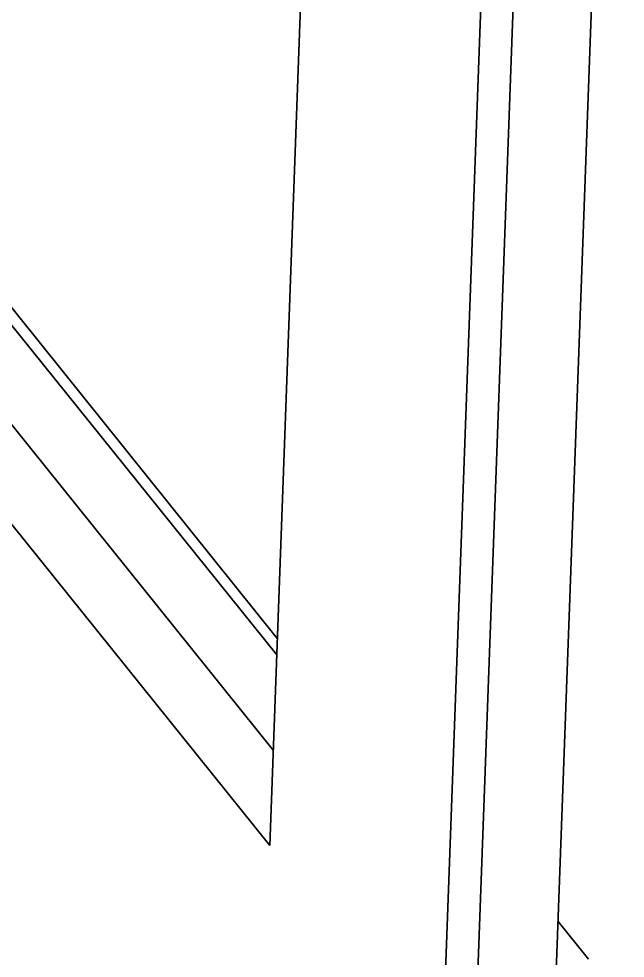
# Model space of a CAD drawing. Extents: x 23 to 417, y 3 to 294.
# Drawn here: x 284.91 to 290.13, y 60.93 to 69.01 of the extents above; entities that cross this region are included whole.
import ezdxf

# ---------------------------------------------------------------- set-up
doc = ezdxf.new("R2010")
doc.units = 0
doc.layers.get('0').update_dxf_attribs({"lineweight": 13})

# ---------------------------------------------------------------- blocks, each defined once
blk = doc.blocks.new('BLOCK3064')
at = {"color": 7, "lineweight": 35}
for p, q in [((36.759, -76.711), (-39.552, 18.162)), ((-42.128, 17.084), (36.609, -80.805)), ((-44.92, 16.273), (36.459, -84.9)), ((-31.59, 8.997), (36.785, -76.01)), ((51.747, -9.38), (47.672, -120.646)), ((46.942, -10.541), (42.867, -121.806)), ((48.312, -10.817), (44.238, -122.083)), ((36.459, -84.9), (38.909, -18.004))]:
    blk.add_line(p, q, dxfattribs=at)
at = {"color": 7, "lineweight": 35, "ltscale": 0.051855}
blk.add_line((48.862, -88.17), (50.162, -89.786), dxfattribs=at)

msp = doc.modelspace()

# ---------------------------------------------------------------- block references
at = {"lineweight": 0, "xscale": 0.2, "yscale": 0.2, "zscale": 0.2}
msp.add_blockref('BLOCK3064', (279.777, 78.8757), dxfattribs=at)

doc.saveas('drawing.dxf')
